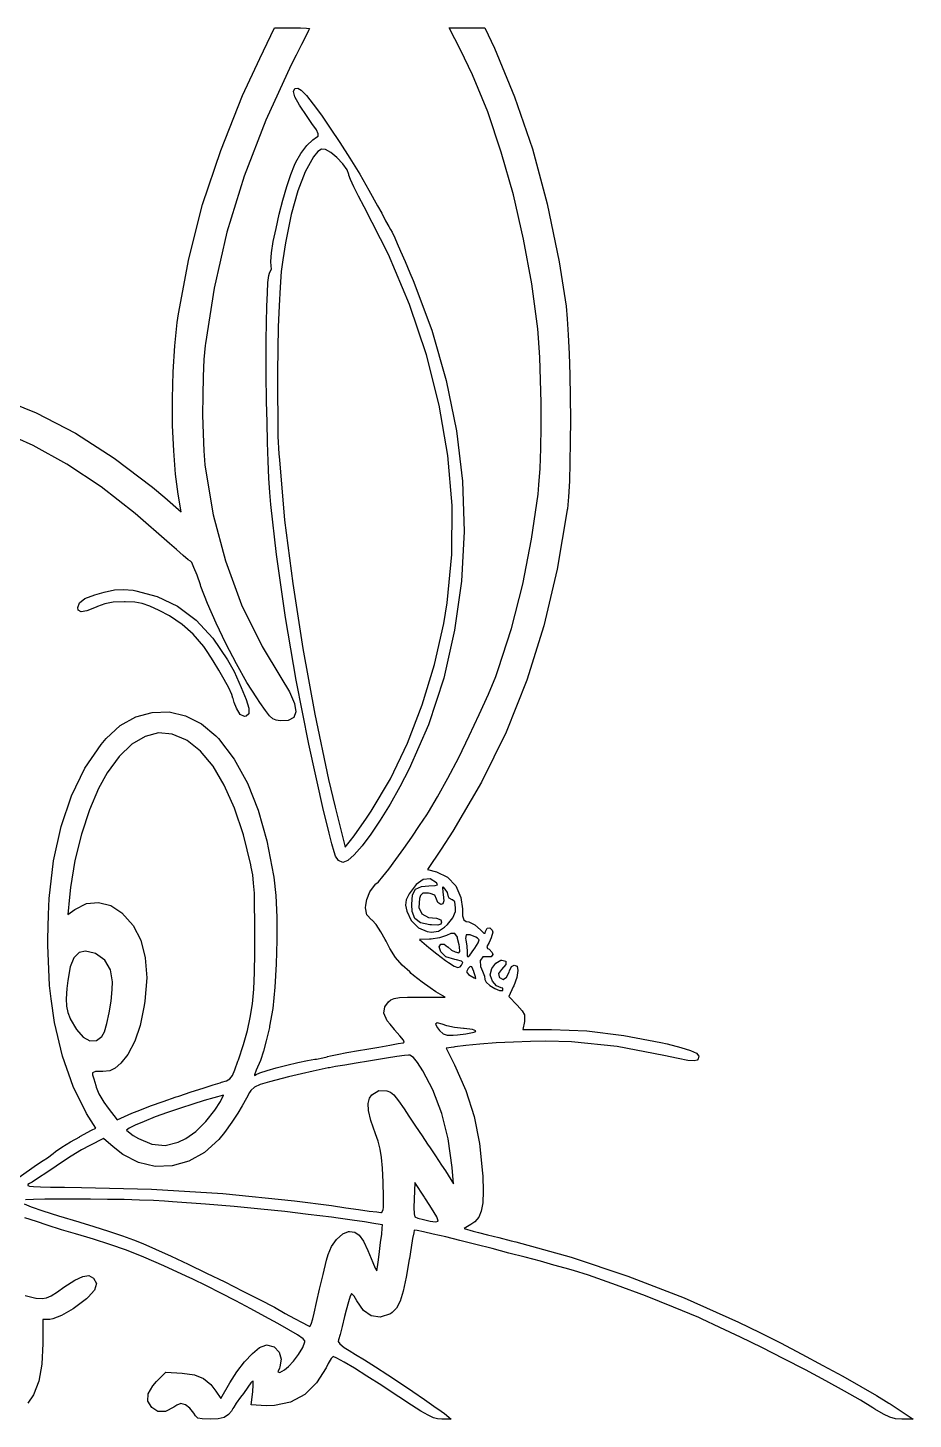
# Model space of a CAD drawing. Extents: x 85 to 109.2, y -106.5 to -93.4.
# Drawn here: x 106.06 to 109.24, y -101.86 to -96.86 of the extents above; entities that cross this region are included whole.
import ezdxf

# ---------------------------------------------------------------- set-up
doc = ezdxf.new("R2010")
doc.units = 0
doc.layers.add('BLACK', color=7, linetype='CONTINUOUS')

msp = doc.modelspace()

# ---------------------------------------------------------------- linework, layer by layer
at = {"layer": 'BLACK', "linetype": 'CONTINUOUS'}
for p, q in [((106.89, -96.9754), (106.943, -96.865)), ((106.943, -96.865), (107.006, -96.865)), ((107.006, -96.865), (107.036, -96.8653)), ((107.036, -96.8653), (107.058, -96.8659)), ((107.055, -96.895), (107.04, -96.9252)), ((107.065, -96.8748), (107.055, -96.895)), ((107.058, -96.8659), (107.068, -96.8669)), ((107.068, -96.8671), (107.065, -96.8748)), ((107.068, -96.8669), (107.068, -96.8671)), ((107.611, -96.9436), (107.571, -96.865)), ((107.571, -96.865), (107.699, -96.865)), ((107.699, -96.865), (107.733, -96.9379)), ((107.04, -96.9252), (107.021, -96.9629)), ((107.654, -97.0335), (107.611, -96.9436)), ((107.733, -96.9379), (107.806, -97.1125)), ((106.828, -97.1084), (106.89, -96.9754)), ((107.003, -96.9983), (106.911, -97.1971)), ((107.021, -96.9629), (107.003, -96.9983)), ((107.709, -97.1672), (107.654, -97.0335)), ((107.011, -97.0936), (107.016, -97.0836)), ((107.016, -97.113), (107.011, -97.0936)), ((107.016, -97.0836), (107.026, -97.0817)), ((107.026, -97.0817), (107.038, -97.0886)), ((107.038, -97.0886), (107.057, -97.1083)), ((106.749, -97.3053), (106.828, -97.1084)), ((107.032, -97.1425), (107.016, -97.113)), ((107.06, -97.1832), (107.032, -97.1425)), ((107.057, -97.1083), (107.082, -97.1388)), ((107.082, -97.1388), (107.111, -97.1784)), ((107.806, -97.1125), (107.87, -97.2996)), ((106.911, -97.1971), (106.834, -97.398)), ((107.077, -97.2083), (107.06, -97.1832)), ((107.111, -97.1784), (107.143, -97.2252)), ((107.758, -97.312), (107.709, -97.1672)), ((107.093, -97.2315), (107.077, -97.2083)), ((107.1, -97.2458), (107.093, -97.2315)), ((107.1, -97.2538), (107.1, -97.2458)), ((107.143, -97.2252), (107.178, -97.2774)), ((107.037, -97.3167), (107.059, -97.2884)), ((107.059, -97.2884), (107.08, -97.2672)), ((107.08, -97.2672), (107.094, -97.2579)), ((107.094, -97.2579), (107.1, -97.2538)), ((107.178, -97.2774), (107.213, -97.3333)), ((107.87, -97.2996), (107.923, -97.4979)), ((106.684, -97.5004), (106.749, -97.3053)), ((107.014, -97.3581), (107.019, -97.3474)), ((107.019, -97.3474), (107.037, -97.3167)), ((107.083, -97.3291), (107.053, -97.382)), ((107.098, -97.309), (107.083, -97.3282)), ((107.083, -97.3282), (107.083, -97.3291)), ((107.111, -97.3015), (107.098, -97.309)), ((107.126, -97.3026), (107.111, -97.3015)), ((107.145, -97.3125), (107.126, -97.3026)), ((107.126, -97.3026), (107.126, -97.3026)), ((107.167, -97.331), (107.145, -97.3125)), ((107.188, -97.3535), (107.167, -97.331)), ((107.213, -97.3333), (107.249, -97.391)), ((107.802, -97.4653), (107.758, -97.312)), ((106.834, -97.398), (106.771, -97.5996)), ((106.987, -97.4354), (107.001, -97.3924)), ((107.001, -97.3924), (107.014, -97.3581)), ((107.053, -97.382), (107.027, -97.4512)), ((107.204, -97.3755), (107.188, -97.3535)), ((107.21, -97.3925), (107.204, -97.3755)), ((107.21, -97.3943), (107.21, -97.3925)), ((107.216, -97.4101), (107.21, -97.3943)), ((107.249, -97.391), (107.282, -97.4486)), ((106.973, -97.484), (106.987, -97.4354)), ((107.228, -97.4365), (107.216, -97.4101)), ((107.245, -97.4701), (107.228, -97.4365)), ((107.282, -97.4486), (107.313, -97.5045)), ((106.959, -97.5352), (106.973, -97.484)), ((107.027, -97.4512), (107.003, -97.5364)), ((107.265, -97.5078), (107.245, -97.4701)), ((107.838, -97.624), (107.802, -97.4653)), ((107.923, -97.4979), (107.966, -97.7061)), ((106.634, -97.6954), (106.684, -97.5004)), ((106.948, -97.5859), (106.959, -97.5352)), ((107.003, -97.5364), (106.982, -97.6373)), ((107.352, -97.6791), (107.265, -97.5078)), ((107.313, -97.5045), (107.328, -97.5316)), ((107.328, -97.5316), (107.342, -97.5586)), ((106.771, -97.5996), (106.725, -97.8007)), ((106.938, -97.633), (106.948, -97.5859)), ((107.342, -97.5586), (107.354, -97.5793)), ((107.354, -97.5793), (107.36, -97.5896)), ((107.36, -97.5896), (107.36, -97.59)), ((107.36, -97.59), (107.366, -97.5994)), ((107.366, -97.5994), (107.375, -97.6194)), ((106.932, -97.6734), (106.938, -97.633)), ((106.982, -97.6373), (106.972, -97.6983)), ((107.375, -97.6194), (107.384, -97.64)), ((107.384, -97.64), (107.396, -97.6673)), ((107.868, -97.7853), (107.838, -97.624)), ((106.597, -97.8924), (106.634, -97.6954)), ((106.929, -97.7042), (106.932, -97.6734)), ((106.972, -97.6983), (106.967, -97.7409)), ((107.428, -97.8588), (107.352, -97.6791)), ((107.396, -97.6673), (107.412, -97.7043)), ((106.922, -97.7553), (106.925, -97.7465)), ((106.925, -97.7465), (106.932, -97.7306)), ((106.931, -97.7221), (106.929, -97.7042)), ((106.932, -97.7306), (106.931, -97.7221)), ((106.967, -97.7409), (106.963, -97.7972)), ((107.412, -97.7043), (107.429, -97.7455)), ((107.429, -97.7455), (107.441, -97.7733)), ((107.966, -97.7061), (107.991, -97.865)), ((106.917, -97.8173), (106.919, -97.7798)), ((106.919, -97.7798), (106.922, -97.7553)), ((106.963, -97.7972), (106.959, -97.8644)), ((107.441, -97.7733), (107.508, -97.9516)), ((107.889, -97.9463), (107.868, -97.7853)), ((106.725, -97.8007), (106.694, -98)), ((106.915, -97.866), (106.917, -97.8173)), ((106.593, -97.9235), (106.597, -97.8924)), ((106.914, -97.9239), (106.915, -97.866)), ((106.959, -97.8644), (106.956, -97.9396)), ((107.489, -98.0397), (107.428, -97.8588)), ((107.991, -97.865), (107.995, -97.9102)), ((106.584, -98.0083), (106.593, -97.9235)), ((106.913, -97.989), (106.914, -97.9239)), ((106.956, -97.9396), (106.954, -98.0199)), ((107.892, -97.9795), (107.889, -97.9463)), ((107.995, -97.9102), (107.999, -97.9685)), ((106.694, -98), (106.693, -98.0067)), ((106.913, -98.0594), (106.913, -97.989)), ((107.508, -97.9516), (107.56, -98.1319)), ((107.896, -98.0502), (107.892, -97.9795)), ((107.999, -97.9685), (108.002, -98.0368)), ((106.578, -98.1009), (106.584, -98.0083)), ((106.693, -98.0067), (106.689, -98.0568)), ((106.954, -98.0199), (106.953, -98.1023)), ((107.535, -98.221), (107.489, -98.0397)), ((108.002, -98.0368), (108.005, -98.1123)), ((106.689, -98.0568), (106.686, -98.1181)), ((106.913, -98.1331), (106.913, -98.0594)), ((107.899, -98.1295), (107.896, -98.0502)), ((106.576, -98.1974), (106.578, -98.1009)), ((106.686, -98.1181), (106.685, -98.186)), ((106.914, -98.184), (106.913, -98.1331)), ((106.953, -98.1023), (106.953, -98.184)), ((107.56, -98.1319), (107.597, -98.3132)), ((107.901, -98.2132), (107.899, -98.1295)), ((108.005, -98.1123), (108.006, -98.192)), ((105.944, -98.1919), (106.086, -98.2487)), ((106.576, -98.2937), (106.576, -98.1974)), ((106.685, -98.186), (106.684, -98.2562)), ((106.914, -98.2082), (106.914, -98.184)), ((106.953, -98.184), (106.954, -98.2622)), ((108.006, -98.192), (108.007, -98.2729)), ((106.086, -98.2487), (106.227, -98.3217)), ((106.916, -98.2827), (106.914, -98.2082)), ((107.566, -98.4018), (107.535, -98.221)), ((107.901, -98.2971), (107.901, -98.2132)), ((106.58, -98.3857), (106.576, -98.2937)), ((106.684, -98.2562), (106.686, -98.324)), ((106.917, -98.3546), (106.916, -98.2827)), ((106.954, -98.2622), (106.955, -98.3339)), ((107.9, -98.377), (107.901, -98.2971)), ((108.007, -98.2729), (108.006, -98.3522)), ((106.075, -98.3663), (105.957, -98.3134)), ((106.227, -98.3217), (106.366, -98.4109)), ((106.686, -98.324), (106.688, -98.3852)), ((106.955, -98.3339), (106.958, -98.3961)), ((107.597, -98.3132), (107.618, -98.4947)), ((106.196, -98.4336), (106.075, -98.3663)), ((106.586, -98.4695), (106.58, -98.3857)), ((106.688, -98.3852), (106.692, -98.4352)), ((106.92, -98.422), (106.917, -98.3546)), ((106.958, -98.3961), (106.96, -98.417)), ((107.898, -98.4486), (107.9, -98.377)), ((108.006, -98.3522), (108.005, -98.4268)), ((106.319, -98.5149), (106.196, -98.4336)), ((106.366, -98.4109), (106.504, -98.516)), ((106.692, -98.4352), (106.693, -98.4442)), ((106.693, -98.4442), (106.722, -98.6153)), ((106.922, -98.4829), (106.92, -98.422)), ((106.96, -98.417), (106.979, -98.6346)), ((107.581, -98.5811), (107.566, -98.4018)), ((107.893, -98.5079), (107.898, -98.4486)), ((108.005, -98.4268), (108.003, -98.4939)), ((106.596, -98.5409), (106.586, -98.4695)), ((106.926, -98.5354), (106.922, -98.4829)), ((107.618, -98.4947), (107.624, -98.6753)), ((108.003, -98.4939), (108, -98.5505)), ((106.442, -98.61), (106.319, -98.5149)), ((106.504, -98.516), (106.548, -98.5532)), ((106.607, -98.6042), (106.596, -98.5409)), ((106.929, -98.5775), (106.926, -98.5354)), ((107.867, -98.7021), (107.89, -98.5404)), ((107.89, -98.5404), (107.893, -98.5079)), ((106.548, -98.5532), (106.607, -98.6042)), ((106.95, -98.7574), (106.929, -98.5775)), ((107.58, -98.758), (107.581, -98.5811)), ((107.995, -98.5966), (107.959, -98.8106)), ((107.996, -98.5936), (107.995, -98.5966)), ((108, -98.5505), (107.996, -98.5936)), ((106.565, -98.7183), (106.442, -98.61)), ((106.722, -98.6153), (106.766, -98.7803)), ((106.979, -98.6346), (107.008, -98.8622)), ((107.624, -98.6753), (107.615, -98.8541)), ((106.59, -98.7403), (106.565, -98.7183)), ((106.614, -98.7617), (106.59, -98.7403)), ((107.835, -98.8648), (107.867, -98.7021)), ((106.632, -98.7763), (106.614, -98.7617)), ((106.641, -98.7817), (106.632, -98.7763)), ((106.645, -98.7866), (106.641, -98.7817)), ((106.653, -98.8045), (106.645, -98.7866)), ((106.766, -98.7803), (106.824, -98.9383)), ((106.982, -98.9837), (106.95, -98.7574)), ((107.563, -98.9317), (107.58, -98.758)), ((106.664, -98.8324), (106.653, -98.8045)), ((106.676, -98.8671), (106.664, -98.8324)), ((107.959, -98.8106), (107.911, -99.0141)), ((106.296, -98.9024), (106.33, -98.8928)), ((106.33, -98.8928), (106.367, -98.8852)), ((106.367, -98.8852), (106.399, -98.8831)), ((106.399, -98.8831), (106.434, -98.8864)), ((106.434, -98.8864), (106.444, -98.8878)), ((106.444, -98.8878), (106.521, -98.9081)), ((106.678, -98.8721), (106.676, -98.8671)), ((106.702, -98.9338), (106.678, -98.8721)), ((107.008, -98.8622), (107.044, -99.0959)), ((107.615, -98.8541), (107.59, -99.03)), ((107.795, -99.0231), (107.835, -98.8648)), ((106.235, -98.9485), (106.241, -98.9314)), ((106.237, -98.9577), (106.235, -98.9485)), ((106.241, -98.9314), (106.261, -98.9163)), ((106.261, -98.9163), (106.296, -98.9024)), ((106.301, -98.9464), (106.268, -98.9604)), ((106.306, -98.9443), (106.301, -98.9464)), ((106.333, -98.9344), (106.306, -98.9443)), ((106.363, -98.9295), (106.333, -98.9344)), ((106.403, -98.9283), (106.363, -98.9295)), ((106.405, -98.9283), (106.403, -98.9283)), ((106.44, -98.9295), (106.405, -98.9283)), ((106.467, -98.9339), (106.44, -98.9295)), ((106.494, -98.9431), (106.467, -98.9339)), ((106.528, -98.959), (106.494, -98.9431)), ((106.521, -98.9081), (106.594, -98.9438)), ((106.594, -98.9438), (106.661, -98.9942)), ((106.733, -99.0039), (106.702, -98.9338)), ((106.824, -98.9383), (106.898, -99.0888)), ((107.551, -99.0056), (107.563, -98.9317)), ((106.247, -98.9642), (106.237, -98.9577)), ((106.268, -98.9604), (106.247, -98.9642)), ((106.565, -98.9783), (106.528, -98.959)), ((106.611, -99.0087), (106.565, -98.9783)), ((106.661, -98.9942), (106.721, -99.0584)), ((107.02, -99.2092), (106.982, -98.9837)), ((106.65, -99.0439), (106.611, -99.0087)), ((106.688, -99.0887), (106.65, -99.0439)), ((106.768, -99.0777), (106.733, -99.0039)), ((107.518, -99.1531), (107.551, -99.0056)), ((107.59, -99.03), (107.551, -99.202)), ((107.747, -99.1713), (107.795, -99.0231)), ((107.911, -99.0141), (107.85, -99.2087)), ((106.703, -99.1095), (106.688, -99.0887)), ((106.721, -99.0584), (106.774, -99.1357)), ((106.806, -99.1504), (106.768, -99.0777)), ((106.898, -99.0888), (106.965, -99.2002)), ((107.044, -99.0959), (107.087, -99.3318)), ((106.722, -99.1393), (106.703, -99.1095)), ((106.742, -99.1728), (106.722, -99.1393)), ((106.774, -99.1357), (106.797, -99.1786)), ((106.762, -99.2066), (106.742, -99.1728)), ((106.797, -99.1786), (106.823, -99.2351)), ((106.843, -99.2171), (106.806, -99.1504)), ((107.474, -99.2974), (107.518, -99.1531)), ((107.712, -99.2599), (107.738, -99.1957)), ((107.738, -99.1957), (107.747, -99.1713)), ((106.778, -99.2369), (106.762, -99.2066)), ((106.789, -99.2604), (106.778, -99.2369)), ((106.823, -99.2351), (106.841, -99.2786)), ((106.879, -99.2733), (106.843, -99.2171)), ((106.965, -99.2002), (106.996, -99.2518)), ((107.066, -99.4388), (107.02, -99.2092)), ((107.551, -99.202), (107.496, -99.3692)), ((107.85, -99.2087), (107.775, -99.3956)), ((106.793, -99.2734), (106.789, -99.2604)), ((106.794, -99.2751), (106.793, -99.2734)), ((106.798, -99.289), (106.794, -99.2751)), ((106.806, -99.3098), (106.798, -99.289)), ((106.841, -99.2786), (106.85, -99.3099)), ((106.89, -99.2897), (106.879, -99.2733)), ((106.91, -99.3187), (106.89, -99.2897)), ((106.996, -99.2518), (107.014, -99.2927)), ((107.014, -99.2927), (107.019, -99.3232)), ((107.421, -99.4355), (107.474, -99.2974)), ((107.679, -99.3325), (107.712, -99.2599)), ((106.388, -99.3727), (106.444, -99.3414)), ((106.444, -99.3414), (106.503, -99.325)), ((106.503, -99.325), (106.564, -99.3236)), ((106.564, -99.3236), (106.623, -99.3372)), ((106.623, -99.3372), (106.68, -99.3659)), ((106.819, -99.3321), (106.806, -99.3098)), ((106.835, -99.34), (106.819, -99.3321)), ((106.841, -99.3391), (106.835, -99.34)), ((106.85, -99.3298), (106.841, -99.3391)), ((106.85, -99.3099), (106.85, -99.3298)), ((106.925, -99.3373), (106.91, -99.3187)), ((106.937, -99.348), (106.925, -99.3373)), ((106.949, -99.3531), (106.937, -99.348)), ((107.012, -99.3436), (106.992, -99.3541)), ((107.019, -99.3232), (107.012, -99.3436)), ((107.087, -99.3318), (107.137, -99.5658)), ((107.643, -99.4097), (107.679, -99.3325)), ((106.337, -99.4191), (106.388, -99.3727)), ((106.525, -99.3991), (106.477, -99.4112)), ((106.575, -99.4031), (106.525, -99.3991)), ((106.68, -99.3659), (106.732, -99.4095)), ((106.963, -99.3551), (106.949, -99.3531)), ((106.992, -99.3541), (106.963, -99.3551)), ((107.496, -99.3692), (107.427, -99.5275)), ((107.775, -99.3956), (107.687, -99.5763)), ((106.261, -99.5261), (106.319, -99.4405)), ((106.319, -99.4405), (106.337, -99.4191)), ((106.429, -99.4393), (106.384, -99.4831)), ((106.477, -99.4112), (106.429, -99.4393)), ((106.624, -99.4235), (106.575, -99.4031)), ((106.629, -99.4264), (106.624, -99.4235)), ((106.677, -99.4646), (106.629, -99.4264)), ((106.732, -99.4095), (106.741, -99.4191)), ((106.741, -99.4191), (106.797, -99.4935)), ((107.119, -99.6775), (107.066, -99.4388)), ((107.359, -99.5642), (107.421, -99.4355)), ((107.605, -99.4873), (107.643, -99.4097)), ((106.384, -99.4831), (106.341, -99.5424)), ((106.722, -99.5183), (106.677, -99.4646)), ((106.797, -99.4935), (106.845, -99.5789)), ((107.566, -99.5615), (107.605, -99.4873)), ((106.213, -99.6244), (106.261, -99.5261)), ((106.341, -99.5424), (106.31, -99.5982)), ((106.762, -99.5868), (106.722, -99.5183)), ((107.427, -99.5275), (107.393, -99.5929)), ((106.31, -99.5982), (106.277, -99.6748)), ((106.799, -99.6693), (106.762, -99.5868)), ((106.845, -99.5789), (106.884, -99.6762)), ((107.137, -99.5658), (107.161, -99.6659)), ((107.29, -99.6805), (107.359, -99.5642)), ((107.393, -99.5929), (107.358, -99.655)), ((107.529, -99.6283), (107.566, -99.5615)), ((107.687, -99.5763), (107.584, -99.7522)), ((106.175, -99.7352), (106.213, -99.6244)), ((107.496, -99.6837), (107.529, -99.6283)), ((106.277, -99.6748), (106.248, -99.7629)), ((106.831, -99.7651), (106.799, -99.6693)), ((106.884, -99.6762), (106.915, -99.7866)), ((107.128, -99.7144), (107.119, -99.6775)), ((107.161, -99.6659), (107.196, -99.81)), ((107.271, -99.7086), (107.29, -99.6805)), ((107.358, -99.655), (107.323, -99.7123)), ((107.464, -99.732), (107.49, -99.6928)), ((107.49, -99.6928), (107.496, -99.6837)), ((106.148, -99.8583), (106.175, -99.7352)), ((107.139, -99.7595), (107.128, -99.7144)), ((107.229, -99.7685), (107.248, -99.7415)), ((107.248, -99.7415), (107.271, -99.7086)), ((107.323, -99.7123), (107.289, -99.7628)), ((107.436, -99.7734), (107.464, -99.732)), ((106.248, -99.7629), (106.225, -99.8576)), ((106.858, -99.8733), (106.831, -99.7651)), ((106.915, -99.7866), (106.939, -99.9108)), ((107.149, -99.798), (107.139, -99.7595)), ((107.157, -99.8266), (107.149, -99.798)), ((107.196, -99.81), (107.216, -99.7854)), ((107.216, -99.7854), (107.229, -99.7685)), ((107.289, -99.7628), (107.258, -99.8051)), ((107.407, -99.8147), (107.436, -99.7734)), ((107.584, -99.7522), (107.542, -99.8168)), ((107.162, -99.8421), (107.157, -99.8266)), ((107.173, -99.8577), (107.162, -99.8421)), ((107.229, -99.8374), (107.206, -99.8579)), ((107.258, -99.8051), (107.229, -99.8374)), ((107.379, -99.8537), (107.407, -99.8147)), ((107.542, -99.8168), (107.493, -99.8894)), ((106.132, -99.9933), (106.148, -99.8583)), ((106.225, -99.8576), (106.209, -99.954)), ((106.859, -99.881), (106.858, -99.8733)), ((106.864, -99.9087), (106.859, -99.881)), ((107.188, -99.865), (107.173, -99.8577)), ((107.206, -99.8579), (107.188, -99.865)), ((107.332, -99.9154), (107.354, -99.888)), ((107.354, -99.888), (107.379, -99.8537)), ((107.493, -99.8894), (107.525, -99.8981)), ((107.525, -99.8981), (107.565, -99.9174)), ((106.867, -99.9391), (106.864, -99.9087)), ((106.87, -99.9751), (106.867, -99.9391)), ((106.939, -99.9108), (106.94, -99.9176)), ((106.94, -99.9176), (106.947, -99.9836)), ((107.298, -99.9516), (107.307, -99.9409)), ((107.307, -99.9409), (107.309, -99.94)), ((107.309, -99.94), (107.317, -99.9335)), ((107.317, -99.9335), (107.332, -99.9154)), ((107.452, -99.9439), (107.427, -99.9772)), ((107.477, -99.9252), (107.452, -99.9439)), ((107.471, -99.9505), (107.497, -99.9483)), ((107.502, -99.923), (107.477, -99.9252)), ((107.497, -99.9483), (107.52, -99.9476)), ((107.525, -99.9374), (107.502, -99.923)), ((107.52, -99.9476), (107.529, -99.9447)), ((107.526, -99.9386), (107.525, -99.9374)), ((107.529, -99.9447), (107.526, -99.9386)), ((107.565, -99.9174), (107.595, -99.9487)), ((107.595, -99.9487), (107.613, -99.9898)), ((106.13, -100.051), (106.132, -99.9933)), ((106.205, -99.9894), (106.199, -100.051)), ((106.209, -99.954), (106.205, -99.9894)), ((106.871, -100.019), (106.87, -99.9751)), ((106.947, -99.9836), (106.951, -100.061)), ((107.271, -100.018), (107.274, -99.9972)), ((107.274, -99.9972), (107.285, -99.9704)), ((107.285, -99.9704), (107.298, -99.9516)), ((107.416, -99.9989), (107.414, -100.018)), ((107.427, -99.9772), (107.416, -99.9989)), ((107.436, -100.015), (107.439, -99.9812)), ((107.439, -99.9812), (107.45, -99.9605)), ((107.45, -99.9605), (107.471, -99.9505)), ((107.464, -99.9937), (107.461, -100.026)), ((107.467, -99.9835), (107.464, -99.9937)), ((107.476, -99.9752), (107.467, -99.9835)), ((107.496, -99.9749), (107.476, -99.9752)), ((107.502, -99.9756), (107.496, -99.9749)), ((107.519, -99.982), (107.502, -99.9756)), ((107.525, -99.9962), (107.519, -99.982)), ((107.53, -100.008), (107.525, -99.9962)), ((107.549, -99.9519), (107.547, -99.9547)), ((107.547, -99.9547), (107.548, -99.9709)), ((107.548, -99.9709), (107.549, -99.9796)), ((107.556, -99.9603), (107.549, -99.9519)), ((107.549, -99.9796), (107.551, -100.002)), ((107.564, -99.9725), (107.556, -99.9603)), ((107.568, -99.9874), (107.564, -99.9725)), ((107.57, -99.9925), (107.568, -99.9874)), ((107.581, -99.9983), (107.57, -99.9925)), ((107.583, -99.9985), (107.581, -99.9983)), ((107.591, -100.006), (107.583, -99.9985)), ((107.613, -99.9898), (107.618, -100.031)), ((106.199, -100.051), (106.225, -100.033)), ((106.225, -100.033), (106.267, -100.012)), ((106.267, -100.012), (106.31, -100.008)), ((106.31, -100.008), (106.354, -100.019)), ((106.354, -100.019), (106.393, -100.045)), ((106.393, -100.045), (106.434, -100.091)), ((106.872, -100.075), (106.871, -100.019)), ((107.27, -100.028), (107.271, -100.018)), ((107.275, -100.053), (107.27, -100.028)), ((107.414, -100.018), (107.418, -100.039)), ((107.418, -100.039), (107.434, -100.073)), ((107.437, -100.041), (107.436, -100.015)), ((107.447, -100.066), (107.437, -100.041)), ((107.461, -100.026), (107.472, -100.049)), ((107.472, -100.049), (107.496, -100.062)), ((107.541, -100.015), (107.53, -100.008)), ((107.548, -100.013), (107.541, -100.015)), ((107.551, -100.002), (107.548, -100.013)), ((107.584, -100.063), (107.593, -100.041)), ((107.593, -100.028), (107.591, -100.006)), ((107.593, -100.041), (107.593, -100.028)), ((107.618, -100.031), (107.619, -100.056)), ((106.127, -100.14), (106.13, -100.051)), ((106.434, -100.091), (106.462, -100.144)), ((106.872, -100.144), (106.872, -100.075)), ((106.951, -100.061), (106.951, -100.144)), ((107.291, -100.07), (107.275, -100.053)), ((107.294, -100.072), (107.291, -100.07)), ((107.308, -100.087), (107.294, -100.072)), ((107.325, -100.114), (107.308, -100.087)), ((107.434, -100.073), (107.46, -100.099)), ((107.468, -100.081), (107.447, -100.066)), ((107.46, -100.099), (107.492, -100.113)), ((107.501, -100.088), (107.468, -100.081)), ((107.496, -100.062), (107.525, -100.065)), ((107.507, -100.089), (107.501, -100.088)), ((107.53, -100.09), (107.507, -100.089)), ((107.525, -100.065), (107.54, -100.07)), ((107.541, -100.086), (107.53, -100.09)), ((107.532, -100.111), (107.554, -100.097)), ((107.54, -100.07), (107.543, -100.079)), ((107.543, -100.079), (107.541, -100.086)), ((107.554, -100.097), (107.565, -100.087)), ((107.565, -100.087), (107.584, -100.063)), ((107.619, -100.056), (107.623, -100.07)), ((107.623, -100.07), (107.632, -100.076)), ((107.632, -100.076), (107.641, -100.078)), ((107.641, -100.078), (107.663, -100.089)), ((107.663, -100.089), (107.683, -100.106)), ((107.707, -100.101), (107.717, -100.099)), ((107.717, -100.099), (107.725, -100.108)), ((106.127, -100.162), (106.127, -100.14)), ((106.462, -100.144), (106.478, -100.207)), ((106.872, -100.189), (106.872, -100.144)), ((106.951, -100.144), (106.949, -100.23)), ((107.34, -100.141), (107.325, -100.114)), ((107.344, -100.147), (107.34, -100.141)), ((107.357, -100.173), (107.344, -100.147)), ((107.5, -100.14), (107.464, -100.141)), ((107.464, -100.141), (107.497, -100.17)), ((107.492, -100.113), (107.507, -100.115)), ((107.506, -100.14), (107.5, -100.14)), ((107.536, -100.135), (107.506, -100.14)), ((107.507, -100.115), (107.532, -100.111)), ((107.561, -100.127), (107.536, -100.135)), ((107.576, -100.12), (107.561, -100.127)), ((107.591, -100.12), (107.576, -100.12)), ((107.6, -100.133), (107.591, -100.12)), ((107.601, -100.138), (107.6, -100.133)), ((107.606, -100.16), (107.601, -100.138)), ((107.632, -100.125), (107.629, -100.138)), ((107.629, -100.138), (107.63, -100.142)), ((107.63, -100.142), (107.634, -100.165)), ((107.646, -100.124), (107.632, -100.125)), ((107.667, -100.133), (107.646, -100.124)), ((107.672, -100.136), (107.667, -100.133)), ((107.678, -100.143), (107.672, -100.136)), ((107.675, -100.153), (107.678, -100.143)), ((107.683, -100.106), (107.695, -100.119)), ((107.695, -100.119), (107.7, -100.119)), ((107.7, -100.119), (107.701, -100.113)), ((107.701, -100.113), (107.707, -100.101)), ((107.722, -100.135), (107.714, -100.152)), ((107.727, -100.115), (107.722, -100.135)), ((107.725, -100.108), (107.727, -100.115)), ((106.134, -100.306), (106.127, -100.162)), ((106.24, -100.188), (106.221, -100.207)), ((106.263, -100.183), (106.24, -100.188)), ((106.294, -100.19), (106.263, -100.183)), ((106.299, -100.192), (106.294, -100.19)), ((106.332, -100.216), (106.299, -100.192)), ((106.871, -100.26), (106.872, -100.189)), ((107.378, -100.206), (107.357, -100.173)), ((107.497, -100.17), (107.526, -100.193)), ((107.526, -100.193), (107.557, -100.217)), ((107.535, -100.168), (107.541, -100.158)), ((107.54, -100.185), (107.535, -100.168)), ((107.559, -100.203), (107.54, -100.185)), ((107.541, -100.158), (107.553, -100.158)), ((107.553, -100.158), (107.565, -100.167)), ((107.565, -100.167), (107.566, -100.168)), ((107.566, -100.168), (107.579, -100.179)), ((107.579, -100.179), (107.592, -100.186)), ((107.592, -100.186), (107.605, -100.189)), ((107.605, -100.189), (107.609, -100.184)), ((107.608, -100.168), (107.606, -100.16)), ((107.609, -100.184), (107.608, -100.168)), ((107.634, -100.165), (107.635, -100.185)), ((107.635, -100.185), (107.635, -100.2)), ((107.635, -100.2), (107.638, -100.204)), ((107.638, -100.204), (107.645, -100.197)), ((107.645, -100.197), (107.659, -100.177)), ((107.659, -100.177), (107.663, -100.172)), ((107.663, -100.172), (107.675, -100.153)), ((107.714, -100.152), (107.706, -100.166)), ((107.706, -100.166), (107.708, -100.173)), ((107.708, -100.173), (107.714, -100.176)), ((107.714, -100.176), (107.725, -100.188)), ((107.727, -100.195), (107.722, -100.204)), ((107.725, -100.188), (107.727, -100.195)), ((106.208, -100.24), (106.199, -100.289)), ((106.221, -100.207), (106.208, -100.24)), ((106.353, -100.25), (106.332, -100.216)), ((106.36, -100.293), (106.353, -100.25)), ((106.478, -100.207), (106.483, -100.279)), ((106.949, -100.23), (106.944, -100.313)), ((107.402, -100.234), (107.378, -100.206)), ((107.429, -100.258), (107.402, -100.234)), ((107.557, -100.217), (107.568, -100.224)), ((107.591, -100.213), (107.559, -100.203)), ((107.568, -100.224), (107.589, -100.237)), ((107.589, -100.237), (107.602, -100.242)), ((107.597, -100.214), (107.591, -100.213)), ((107.615, -100.219), (107.597, -100.214)), ((107.602, -100.242), (107.61, -100.239)), ((107.61, -100.239), (107.615, -100.234)), ((107.62, -100.224), (107.615, -100.219)), ((107.615, -100.234), (107.62, -100.224)), ((107.639, -100.246), (107.633, -100.258)), ((107.646, -100.238), (107.639, -100.246)), ((107.652, -100.24), (107.646, -100.238)), ((107.659, -100.256), (107.652, -100.24)), ((107.683, -100.215), (107.682, -100.217)), ((107.682, -100.217), (107.683, -100.238)), ((107.691, -100.203), (107.683, -100.215)), ((107.683, -100.238), (107.69, -100.255)), ((107.707, -100.203), (107.691, -100.203)), ((107.708, -100.204), (107.707, -100.203)), ((107.722, -100.204), (107.708, -100.204)), ((107.718, -100.268), (107.724, -100.246)), ((107.724, -100.246), (107.738, -100.226)), ((107.738, -100.226), (107.756, -100.216)), ((107.759, -100.249), (107.748, -100.263)), ((107.756, -100.216), (107.76, -100.215)), ((107.774, -100.231), (107.759, -100.249)), ((107.76, -100.215), (107.774, -100.219)), ((107.774, -100.219), (107.774, -100.231)), ((107.787, -100.254), (107.795, -100.238)), ((107.795, -100.238), (107.804, -100.233)), ((107.804, -100.233), (107.815, -100.237)), ((107.815, -100.237), (107.818, -100.253)), ((106.199, -100.289), (106.196, -100.317)), ((106.359, -100.321), (106.36, -100.293)), ((106.483, -100.279), (106.476, -100.363)), ((106.868, -100.32), (106.871, -100.26)), ((107.434, -100.263), (107.429, -100.258)), ((107.442, -100.27), (107.434, -100.263)), ((107.473, -100.294), (107.442, -100.27)), ((107.502, -100.315), (107.473, -100.294)), ((107.633, -100.258), (107.64, -100.267)), ((107.64, -100.267), (107.646, -100.271)), ((107.646, -100.271), (107.66, -100.279)), ((107.659, -100.258), (107.659, -100.256)), ((107.665, -100.275), (107.659, -100.258)), ((107.66, -100.279), (107.666, -100.281)), ((107.666, -100.281), (107.665, -100.275)), ((107.69, -100.255), (107.698, -100.273)), ((107.698, -100.273), (107.699, -100.285)), ((107.699, -100.285), (107.703, -100.294)), ((107.703, -100.294), (107.717, -100.306)), ((107.719, -100.272), (107.718, -100.268)), ((107.726, -100.291), (107.719, -100.272)), ((107.741, -100.308), (107.726, -100.291)), ((107.748, -100.263), (107.75, -100.275)), ((107.75, -100.275), (107.752, -100.278)), ((107.752, -100.278), (107.765, -100.285)), ((107.765, -100.285), (107.777, -100.277)), ((107.777, -100.277), (107.786, -100.259)), ((107.786, -100.259), (107.787, -100.254)), ((107.814, -100.278), (107.803, -100.308)), ((107.818, -100.253), (107.814, -100.278)), ((106.14, -100.354), (106.134, -100.306)), ((106.196, -100.317), (106.194, -100.354)), ((106.355, -100.363), (106.359, -100.321)), ((106.863, -100.373), (106.868, -100.32)), ((106.944, -100.313), (106.936, -100.389)), ((107.373, -100.353), (107.392, -100.35)), ((107.392, -100.35), (107.421, -100.348)), ((107.421, -100.348), (107.462, -100.348)), ((107.462, -100.348), (107.556, -100.348)), ((107.523, -100.329), (107.502, -100.315)), ((107.556, -100.348), (107.523, -100.329)), ((107.717, -100.306), (107.735, -100.317)), ((107.735, -100.317), (107.752, -100.324)), ((107.758, -100.315), (107.741, -100.308)), ((107.752, -100.324), (107.763, -100.324)), ((107.763, -100.316), (107.758, -100.315)), ((107.764, -100.323), (107.763, -100.316)), ((107.763, -100.324), (107.764, -100.323)), ((107.801, -100.311), (107.785, -100.346)), ((107.785, -100.346), (107.815, -100.377)), ((107.803, -100.308), (107.801, -100.311)), ((106.151, -100.439), (106.14, -100.354)), ((106.194, -100.354), (106.195, -100.381)), ((106.195, -100.381), (106.2, -100.403)), ((106.348, -100.405), (106.355, -100.363)), ((106.474, -100.378), (106.46, -100.45)), ((106.476, -100.363), (106.474, -100.378)), ((106.855, -100.421), (106.863, -100.373)), ((106.936, -100.389), (106.925, -100.453)), ((107.336, -100.406), (107.339, -100.383)), ((107.339, -100.383), (107.352, -100.365)), ((107.352, -100.365), (107.361, -100.358)), ((107.361, -100.358), (107.373, -100.353)), ((107.815, -100.377), (107.833, -100.397)), ((107.833, -100.397), (107.841, -100.412)), ((106.18, -100.56), (106.151, -100.439)), ((106.2, -100.403), (106.208, -100.425)), ((106.208, -100.425), (106.208, -100.426)), ((106.208, -100.426), (106.23, -100.465)), ((106.331, -100.473), (106.34, -100.443)), ((106.34, -100.443), (106.348, -100.405)), ((106.46, -100.45), (106.44, -100.507)), ((106.845, -100.468), (106.855, -100.421)), ((107.348, -100.433), (107.336, -100.406)), ((107.358, -100.446), (107.348, -100.433)), ((107.374, -100.465), (107.358, -100.446)), ((107.527, -100.441), (107.521, -100.446)), ((107.521, -100.446), (107.528, -100.459)), ((107.545, -100.446), (107.527, -100.441)), ((107.562, -100.452), (107.545, -100.446)), ((107.841, -100.436), (107.836, -100.465)), ((107.841, -100.412), (107.842, -100.43)), ((107.842, -100.43), (107.841, -100.436)), ((106.23, -100.465), (106.254, -100.492)), ((106.254, -100.492), (106.279, -100.505)), ((106.303, -100.504), (106.322, -100.49)), ((106.322, -100.49), (106.331, -100.473)), ((106.831, -100.518), (106.845, -100.468)), ((106.924, -100.457), (106.913, -100.505)), ((106.925, -100.453), (106.924, -100.457)), ((107.374, -100.466), (107.374, -100.465)), ((107.393, -100.487), (107.374, -100.466)), ((107.406, -100.503), (107.393, -100.487)), ((107.528, -100.459), (107.536, -100.468)), ((107.536, -100.468), (107.549, -100.48)), ((107.549, -100.48), (107.563, -100.485)), ((107.59, -100.457), (107.562, -100.452)), ((107.563, -100.485), (107.585, -100.485)), ((107.585, -100.485), (107.601, -100.484)), ((107.622, -100.461), (107.59, -100.457)), ((107.601, -100.484), (107.63, -100.48)), ((107.625, -100.461), (107.622, -100.461)), ((107.654, -100.465), (107.625, -100.461)), ((107.63, -100.48), (107.655, -100.476)), ((107.667, -100.469), (107.654, -100.465)), ((107.655, -100.476), (107.664, -100.473)), ((107.664, -100.473), (107.667, -100.469)), ((107.836, -100.465), (107.938, -100.465)), ((107.938, -100.465), (108.065, -100.47)), ((108.065, -100.47), (108.198, -100.486)), ((108.198, -100.486), (108.332, -100.511)), ((106.279, -100.505), (106.303, -100.504)), ((106.44, -100.507), (106.415, -100.554)), ((106.813, -100.574), (106.831, -100.518)), ((106.903, -100.543), (106.892, -100.576)), ((106.913, -100.505), (106.903, -100.543)), ((107.168, -100.554), (107.203, -100.547)), ((107.203, -100.547), (107.245, -100.54)), ((107.245, -100.54), (107.274, -100.535)), ((107.274, -100.535), (107.318, -100.528)), ((107.318, -100.528), (107.357, -100.521)), ((107.357, -100.521), (107.387, -100.515)), ((107.387, -100.515), (107.405, -100.512)), ((107.405, -100.512), (107.409, -100.51)), ((107.409, -100.51), (107.406, -100.503)), ((107.587, -100.528), (107.56, -100.532)), ((107.56, -100.532), (107.59, -100.592)), ((107.591, -100.527), (107.587, -100.528)), ((107.63, -100.522), (107.591, -100.527)), ((107.681, -100.517), (107.63, -100.522)), ((107.74, -100.513), (107.681, -100.517)), ((107.802, -100.51), (107.74, -100.513)), ((107.863, -100.508), (107.802, -100.51)), ((107.918, -100.507), (107.863, -100.508)), ((108.011, -100.509), (107.918, -100.507)), ((108.175, -100.526), (108.011, -100.509)), ((108.342, -100.558), (108.175, -100.526)), ((108.332, -100.511), (108.354, -100.516)), ((108.354, -100.516), (108.404, -100.529)), ((108.404, -100.529), (108.438, -100.54)), ((108.438, -100.54), (108.46, -100.55)), ((108.46, -100.55), (108.468, -100.56)), ((106.218, -100.669), (106.18, -100.56)), ((106.39, -100.586), (106.37, -100.604)), ((106.415, -100.554), (106.39, -100.586)), ((106.8, -100.61), (106.811, -100.578)), ((106.811, -100.578), (106.813, -100.574)), ((106.892, -100.576), (106.877, -100.611)), ((106.949, -100.603), (106.987, -100.593)), ((106.987, -100.593), (107.026, -100.583)), ((107.026, -100.583), (107.061, -100.576)), ((107.061, -100.576), (107.088, -100.571)), ((107.088, -100.571), (107.094, -100.571)), ((107.094, -100.571), (107.116, -100.567)), ((107.116, -100.567), (107.132, -100.563)), ((107.132, -100.563), (107.133, -100.562)), ((107.133, -100.562), (107.144, -100.559)), ((107.162, -100.598), (107.14, -100.602)), ((107.144, -100.559), (107.168, -100.554)), ((107.195, -100.593), (107.162, -100.598)), ((107.236, -100.586), (107.195, -100.593)), ((107.281, -100.578), (107.236, -100.586)), ((107.302, -100.575), (107.281, -100.578)), ((107.345, -100.568), (107.302, -100.575)), ((107.382, -100.562), (107.345, -100.568)), ((107.41, -100.558), (107.382, -100.562)), ((107.424, -100.557), (107.41, -100.558)), ((107.429, -100.557), (107.424, -100.557)), ((107.442, -100.565), (107.429, -100.557)), ((107.457, -100.583), (107.442, -100.565)), ((107.476, -100.613), (107.457, -100.583)), ((107.59, -100.592), (107.631, -100.684)), ((108.343, -100.558), (108.342, -100.558)), ((108.394, -100.569), (108.343, -100.558)), ((108.429, -100.576), (108.394, -100.569)), ((108.451, -100.577), (108.429, -100.576)), ((108.462, -100.575), (108.451, -100.577)), ((108.466, -100.57), (108.462, -100.575)), ((108.468, -100.56), (108.466, -100.57)), ((106.299, -100.616), (106.288, -100.62)), ((106.288, -100.62), (106.288, -100.627)), ((106.288, -100.627), (106.293, -100.642)), ((106.293, -100.642), (106.3, -100.666)), ((106.323, -100.615), (106.299, -100.616)), ((106.325, -100.615), (106.323, -100.615)), ((106.351, -100.613), (106.325, -100.615)), ((106.37, -100.604), (106.351, -100.613)), ((106.752, -100.654), (106.77, -100.649)), ((106.77, -100.649), (106.782, -100.642)), ((106.782, -100.642), (106.791, -100.63)), ((106.791, -100.63), (106.8, -100.61)), ((106.877, -100.611), (106.87, -100.627)), ((106.87, -100.627), (106.871, -100.63)), ((106.871, -100.63), (106.877, -100.626)), ((106.877, -100.626), (106.89, -100.62)), ((106.89, -100.62), (106.916, -100.612)), ((106.916, -100.612), (106.949, -100.603)), ((106.947, -100.647), (106.924, -100.653)), ((106.993, -100.635), (106.947, -100.647)), ((107.039, -100.624), (106.993, -100.635)), ((107.081, -100.614), (107.039, -100.624)), ((107.114, -100.607), (107.081, -100.614)), ((107.135, -100.603), (107.114, -100.607)), ((107.14, -100.602), (107.135, -100.603)), ((107.512, -100.682), (107.476, -100.613)), ((106.267, -100.766), (106.218, -100.669)), ((106.3, -100.666), (106.301, -100.672)), ((106.301, -100.672), (106.311, -100.696)), ((106.311, -100.696), (106.329, -100.726)), ((106.598, -100.704), (106.643, -100.689)), ((106.643, -100.689), (106.686, -100.675)), ((106.686, -100.675), (106.722, -100.664)), ((106.722, -100.664), (106.747, -100.656)), ((106.747, -100.656), (106.752, -100.654)), ((106.853, -100.691), (106.842, -100.711)), ((106.857, -100.684), (106.853, -100.691)), ((106.87, -100.672), (106.857, -100.684)), ((106.891, -100.662), (106.87, -100.672)), ((106.924, -100.653), (106.891, -100.662)), ((107.284, -100.711), (107.293, -100.699)), ((107.293, -100.699), (107.318, -100.684)), ((107.318, -100.684), (107.347, -100.685)), ((107.347, -100.685), (107.36, -100.69)), ((107.36, -100.69), (107.371, -100.7)), ((107.371, -100.7), (107.388, -100.721)), ((107.544, -100.766), (107.512, -100.682)), ((107.631, -100.684), (107.661, -100.777)), ((106.329, -100.726), (106.344, -100.747)), ((106.344, -100.747), (106.377, -100.789)), ((106.458, -100.754), (106.497, -100.739)), ((106.497, -100.739), (106.542, -100.723)), ((106.542, -100.723), (106.589, -100.707)), ((106.604, -100.747), (106.558, -100.763)), ((106.589, -100.707), (106.598, -100.704)), ((106.649, -100.733), (106.604, -100.747)), ((106.69, -100.72), (106.649, -100.733)), ((106.759, -100.701), (106.69, -100.72)), ((106.728, -100.755), (106.748, -100.723)), ((106.748, -100.723), (106.759, -100.701)), ((106.826, -100.739), (106.811, -100.765)), ((106.842, -100.711), (106.826, -100.739)), ((107.279, -100.73), (107.284, -100.711)), ((107.28, -100.756), (107.279, -100.73)), ((107.388, -100.721), (107.409, -100.75)), ((107.409, -100.75), (107.426, -100.776)), ((106.3, -100.819), (106.267, -100.766)), ((106.377, -100.789), (106.43, -100.765)), ((106.43, -100.765), (106.458, -100.754)), ((106.474, -100.795), (106.442, -100.809)), ((106.514, -100.779), (106.474, -100.795)), ((106.558, -100.763), (106.514, -100.779)), ((106.66, -100.831), (106.696, -100.795)), ((106.696, -100.795), (106.728, -100.755)), ((106.789, -100.798), (106.763, -100.835)), ((106.811, -100.765), (106.789, -100.798)), ((107.289, -100.792), (107.28, -100.756)), ((107.306, -100.84), (107.289, -100.792)), ((107.426, -100.776), (107.45, -100.812)), ((107.567, -100.857), (107.544, -100.766)), ((107.661, -100.777), (107.68, -100.874)), ((106.209, -100.868), (106.242, -100.85)), ((106.242, -100.85), (106.243, -100.849)), ((106.243, -100.849), (106.285, -100.827)), ((106.285, -100.827), (106.3, -100.819)), ((106.42, -100.819), (106.41, -100.826)), ((106.41, -100.826), (106.41, -100.827)), ((106.41, -100.827), (106.417, -100.833)), ((106.417, -100.833), (106.434, -100.845)), ((106.442, -100.809), (106.42, -100.819)), ((106.434, -100.845), (106.454, -100.856)), ((106.624, -100.856), (106.66, -100.831)), ((106.763, -100.835), (106.742, -100.86)), ((107.315, -100.866), (107.306, -100.84)), ((107.45, -100.812), (107.473, -100.847)), ((107.473, -100.847), (107.493, -100.877)), ((106.155, -100.903), (106.178, -100.887)), ((106.178, -100.887), (106.209, -100.868)), ((106.248, -100.897), (106.211, -100.92)), ((106.278, -100.881), (106.248, -100.897)), ((106.328, -100.856), (106.278, -100.881)), ((106.362, -100.886), (106.328, -100.856)), ((106.397, -100.914), (106.362, -100.886)), ((106.454, -100.856), (106.502, -100.877)), ((106.502, -100.877), (106.549, -100.882)), ((106.549, -100.882), (106.596, -100.87)), ((106.596, -100.87), (106.624, -100.856)), ((106.742, -100.86), (106.691, -100.907)), ((107.322, -100.895), (107.315, -100.866)), ((107.327, -100.925), (107.322, -100.895)), ((107.493, -100.877), (107.502, -100.89)), ((107.502, -100.89), (107.521, -100.919)), ((107.581, -100.961), (107.567, -100.857)), ((107.68, -100.874), (107.69, -100.981)), ((106.087, -100.951), (106.111, -100.936)), ((106.111, -100.936), (106.126, -100.926)), ((106.126, -100.926), (106.147, -100.91)), ((106.147, -100.91), (106.155, -100.903)), ((106.173, -100.945), (106.157, -100.956)), ((106.211, -100.92), (106.173, -100.945)), ((106.454, -100.943), (106.397, -100.914)), ((106.514, -100.957), (106.454, -100.943)), ((106.634, -100.938), (106.575, -100.955)), ((106.691, -100.907), (106.634, -100.938)), ((107.331, -100.963), (107.327, -100.925)), ((107.521, -100.919), (107.543, -100.952)), ((106.025, -100.995), (106.087, -100.951)), ((106.094, -100.998), (106.071, -101.013)), ((106.124, -100.978), (106.094, -100.998)), ((106.157, -100.956), (106.124, -100.978)), ((106.575, -100.955), (106.514, -100.957)), ((107.333, -101.013), (107.331, -100.963)), ((107.543, -100.952), (107.557, -100.973)), ((107.557, -100.973), (107.586, -101.019)), ((107.586, -101.019), (107.581, -100.961)), ((107.69, -100.981), (107.691, -100.992)), ((107.691, -100.992), (107.693, -101.046)), ((106.062, -101.018), (106.056, -101.022)), ((106.056, -101.022), (106.056, -101.025)), ((106.056, -101.025), (106.062, -101.028)), ((106.071, -101.013), (106.062, -101.018)), ((106.062, -101.028), (106.076, -101.029)), ((106.076, -101.029), (106.101, -101.03)), ((106.101, -101.03), (106.137, -101.031)), ((106.137, -101.031), (106.187, -101.031)), ((106.187, -101.031), (106.248, -101.032)), ((106.248, -101.032), (106.5, -101.038)), ((106.5, -101.038), (106.757, -101.054)), ((107.333, -101.018), (107.333, -101.013)), ((107.335, -101.062), (107.333, -101.018)), ((107.447, -101.015), (107.445, -101.074)), ((107.482, -101.067), (107.447, -101.015)), ((107.693, -101.046), (107.691, -101.088)), ((106.042, -101.091), (106.068, -101.102)), ((106.076, -101.075), (106.047, -101.077)), ((106.117, -101.074), (106.076, -101.075)), ((106.166, -101.074), (106.117, -101.074)), ((106.222, -101.074), (106.166, -101.074)), ((106.281, -101.074), (106.222, -101.074)), ((106.342, -101.075), (106.281, -101.074)), ((106.402, -101.076), (106.342, -101.075)), ((106.457, -101.078), (106.402, -101.076)), ((106.507, -101.079), (106.457, -101.078)), ((106.547, -101.082), (106.507, -101.079)), ((106.576, -101.084), (106.547, -101.082)), ((106.694, -101.092), (106.576, -101.084)), ((106.798, -101.101), (106.694, -101.092)), ((106.757, -101.054), (107.014, -101.08)), ((107.014, -101.08), (107.147, -101.097)), ((107.147, -101.097), (107.199, -101.105)), ((107.334, -101.104), (107.335, -101.092)), ((107.335, -101.092), (107.335, -101.062)), ((107.445, -101.074), (107.444, -101.104)), ((107.483, -101.069), (107.482, -101.067)), ((107.501, -101.097), (107.483, -101.069)), ((107.517, -101.122), (107.501, -101.097)), ((107.691, -101.088), (107.686, -101.118)), ((106.087, -101.155), (106.045, -101.141)), ((106.068, -101.102), (106.11, -101.116)), ((106.11, -101.116), (106.166, -101.134)), ((106.166, -101.134), (106.239, -101.156)), ((106.893, -101.11), (106.798, -101.101)), ((106.98, -101.119), (106.893, -101.11)), ((107.064, -101.129), (106.98, -101.119)), ((107.147, -101.139), (107.064, -101.129)), ((107.171, -101.143), (107.147, -101.139)), ((107.222, -101.15), (107.171, -101.143)), ((107.199, -101.105), (107.245, -101.111)), ((107.266, -101.156), (107.222, -101.15)), ((107.245, -101.111), (107.283, -101.117)), ((107.283, -101.117), (107.311, -101.12)), ((107.311, -101.12), (107.325, -101.122)), ((107.325, -101.122), (107.326, -101.122)), ((107.326, -101.122), (107.33, -101.12)), ((107.33, -101.12), (107.333, -101.111)), ((107.333, -101.111), (107.334, -101.104)), ((107.444, -101.104), (107.445, -101.127)), ((107.445, -101.127), (107.447, -101.138)), ((107.447, -101.138), (107.447, -101.138)), ((107.447, -101.138), (107.458, -101.143)), ((107.458, -101.143), (107.478, -101.148)), ((107.478, -101.148), (107.502, -101.153)), ((107.526, -101.138), (107.517, -101.122)), ((107.529, -101.145), (107.526, -101.138)), ((107.531, -101.154), (107.529, -101.145)), ((107.677, -101.139), (107.663, -101.156)), ((107.686, -101.118), (107.677, -101.139)), ((106.125, -101.168), (106.087, -101.155)), ((106.177, -101.184), (106.125, -101.168)), ((106.227, -101.199), (106.177, -101.184)), ((106.268, -101.211), (106.227, -101.199)), ((106.239, -101.156), (106.243, -101.157)), ((106.243, -101.157), (106.293, -101.173)), ((106.293, -101.173), (106.346, -101.189)), ((106.346, -101.189), (106.396, -101.206)), ((107.166, -101.219), (107.188, -101.199)), ((107.188, -101.199), (107.209, -101.19)), ((107.209, -101.19), (107.212, -101.19)), ((107.212, -101.19), (107.231, -101.193)), ((107.231, -101.193), (107.247, -101.204)), ((107.3, -101.162), (107.266, -101.156)), ((107.323, -101.165), (107.3, -101.162)), ((107.331, -101.167), (107.323, -101.165)), ((107.324, -101.23), (107.328, -101.2)), ((107.328, -101.2), (107.33, -101.178)), ((107.33, -101.178), (107.331, -101.167)), ((107.331, -101.167), (107.331, -101.167)), ((107.443, -101.195), (107.439, -101.216)), ((107.445, -101.186), (107.443, -101.195)), ((107.455, -101.187), (107.445, -101.186)), ((107.445, -101.186), (107.445, -101.186)), ((107.478, -101.192), (107.455, -101.187)), ((107.513, -101.2), (107.478, -101.192)), ((107.502, -101.153), (107.521, -101.156)), ((107.558, -101.21), (107.513, -101.2)), ((107.521, -101.156), (107.531, -101.154)), ((107.649, -101.165), (107.624, -101.18)), ((107.624, -101.18), (107.657, -101.189)), ((107.663, -101.156), (107.649, -101.165)), ((107.657, -101.189), (107.676, -101.194)), ((107.676, -101.194), (107.708, -101.202)), ((106.292, -101.218), (106.268, -101.211)), ((106.351, -101.237), (106.292, -101.218)), ((106.41, -101.258), (106.351, -101.237)), ((106.396, -101.206), (106.435, -101.22)), ((106.435, -101.22), (106.469, -101.234)), ((106.469, -101.234), (106.515, -101.254)), ((107.135, -101.273), (107.147, -101.245)), ((107.147, -101.245), (107.166, -101.219)), ((107.247, -101.204), (107.262, -101.225)), ((107.262, -101.225), (107.278, -101.259)), ((107.32, -101.262), (107.324, -101.23)), ((107.434, -101.248), (107.428, -101.287)), ((107.439, -101.216), (107.434, -101.248)), ((107.609, -101.223), (107.558, -101.21)), ((107.666, -101.237), (107.609, -101.223)), ((107.725, -101.252), (107.666, -101.237)), ((107.708, -101.202), (107.749, -101.212)), ((107.749, -101.212), (107.794, -101.224)), ((107.794, -101.224), (107.81, -101.228)), ((107.81, -101.228), (108.009, -101.283)), ((106.473, -101.283), (106.41, -101.258)), ((106.544, -101.314), (106.473, -101.283)), ((106.515, -101.254), (106.571, -101.279)), ((106.571, -101.279), (106.632, -101.308)), ((107.117, -101.345), (107.13, -101.293)), ((107.13, -101.293), (107.135, -101.273)), ((107.278, -101.259), (107.284, -101.273)), ((107.284, -101.273), (107.296, -101.302)), ((107.313, -101.317), (107.316, -101.292)), ((107.316, -101.292), (107.32, -101.262)), ((107.427, -101.291), (107.416, -101.355)), ((107.428, -101.287), (107.427, -101.291)), ((107.785, -101.268), (107.725, -101.252)), ((107.844, -101.283), (107.785, -101.268)), ((107.899, -101.297), (107.844, -101.283)), ((107.947, -101.311), (107.899, -101.297)), ((108.009, -101.283), (108.213, -101.351)), ((106.253, -101.352), (106.275, -101.349)), ((106.275, -101.349), (106.292, -101.358)), ((106.625, -101.351), (106.544, -101.314)), ((106.632, -101.308), (106.698, -101.34)), ((106.698, -101.34), (106.764, -101.372)), ((107.104, -101.398), (107.117, -101.345)), ((107.296, -101.302), (107.305, -101.322)), ((107.305, -101.322), (107.31, -101.332)), ((107.31, -101.332), (107.313, -101.317)), ((107.31, -101.332), (107.31, -101.332)), ((107.988, -101.322), (107.947, -101.311)), ((108.018, -101.331), (107.988, -101.322)), ((108.071, -101.348), (108.018, -101.331)), ((108.172, -101.383), (108.071, -101.348)), ((106.162, -101.407), (106.185, -101.391)), ((106.185, -101.391), (106.224, -101.365)), ((106.224, -101.365), (106.253, -101.352)), ((106.292, -101.358), (106.292, -101.358)), ((106.292, -101.358), (106.302, -101.378)), ((106.302, -101.378), (106.295, -101.401)), ((106.649, -101.362), (106.625, -101.351)), ((106.698, -101.386), (106.649, -101.362)), ((106.75, -101.412), (106.698, -101.386)), ((106.764, -101.372), (106.829, -101.405)), ((107.093, -101.446), (107.104, -101.398)), ((107.416, -101.355), (107.405, -101.405)), ((108.276, -101.422), (108.172, -101.383)), ((108.213, -101.351), (108.415, -101.429)), ((106.046, -101.421), (106.084, -101.43)), ((106.084, -101.43), (106.086, -101.43)), ((106.086, -101.43), (106.107, -101.431)), ((106.107, -101.431), (106.123, -101.429)), ((106.123, -101.429), (106.14, -101.422)), ((106.14, -101.422), (106.162, -101.407)), ((106.266, -101.432), (106.218, -101.469)), ((106.273, -101.426), (106.266, -101.432)), ((106.295, -101.401), (106.273, -101.426)), ((106.804, -101.44), (106.75, -101.412)), ((106.857, -101.468), (106.804, -101.44)), ((106.829, -101.405), (106.889, -101.435)), ((106.889, -101.435), (106.942, -101.463)), ((107.085, -101.484), (107.093, -101.446)), ((107.208, -101.443), (107.2, -101.473)), ((107.215, -101.423), (107.208, -101.443)), ((107.219, -101.415), (107.215, -101.423)), ((107.22, -101.415), (107.219, -101.415)), ((107.229, -101.423), (107.22, -101.415)), ((107.239, -101.44), (107.229, -101.423)), ((107.262, -101.474), (107.239, -101.44)), ((107.394, -101.441), (107.381, -101.466)), ((107.405, -101.405), (107.394, -101.441)), ((108.377, -101.462), (108.276, -101.422)), ((108.415, -101.429), (108.611, -101.516)), ((106.177, -101.493), (106.146, -101.505)), ((106.218, -101.469), (106.177, -101.493)), ((106.908, -101.496), (106.857, -101.468)), ((106.954, -101.521), (106.908, -101.496)), ((106.942, -101.463), (106.981, -101.485)), ((106.981, -101.485), (107.014, -101.503)), ((107.08, -101.505), (107.085, -101.484)), ((107.194, -101.496), (107.186, -101.532)), ((107.2, -101.473), (107.194, -101.496)), ((107.29, -101.494), (107.262, -101.474)), ((107.323, -101.498), (107.29, -101.494)), ((107.359, -101.486), (107.323, -101.498)), ((107.366, -101.482), (107.359, -101.486)), ((107.381, -101.466), (107.366, -101.482)), ((108.468, -101.5), (108.377, -101.462)), ((108.478, -101.505), (108.468, -101.5)), ((106.135, -101.507), (106.11, -101.507)), ((106.11, -101.507), (106.11, -101.593)), ((106.146, -101.505), (106.135, -101.507)), ((106.994, -101.544), (106.954, -101.521)), ((107.025, -101.562), (106.994, -101.544)), ((107.014, -101.503), (107.042, -101.518)), ((107.042, -101.518), (107.062, -101.528)), ((107.062, -101.528), (107.07, -101.532)), ((107.07, -101.532), (107.074, -101.524)), ((107.074, -101.524), (107.08, -101.505)), ((107.186, -101.532), (107.179, -101.561)), ((108.544, -101.535), (108.478, -101.505)), ((108.618, -101.57), (108.544, -101.535)), ((108.611, -101.516), (108.687, -101.553)), ((106.11, -101.593), (106.106, -101.667)), ((106.889, -101.608), (106.911, -101.599)), ((106.911, -101.599), (106.914, -101.598)), ((106.914, -101.598), (106.941, -101.605)), ((107.045, -101.576), (107.025, -101.562)), ((107.044, -101.607), (107.051, -101.587)), ((107.052, -101.583), (107.045, -101.576)), ((107.051, -101.587), (107.052, -101.583)), ((107.173, -101.58), (107.172, -101.586)), ((107.172, -101.586), (107.177, -101.594)), ((107.179, -101.561), (107.173, -101.58)), ((107.177, -101.594), (107.193, -101.607)), ((108.695, -101.608), (108.618, -101.57)), ((108.687, -101.553), (108.762, -101.591)), ((108.762, -101.591), (108.839, -101.631)), ((106.835, -101.659), (106.863, -101.629)), ((106.863, -101.629), (106.889, -101.608)), ((106.941, -101.605), (106.959, -101.624)), ((106.959, -101.624), (106.967, -101.649)), ((106.967, -101.649), (106.962, -101.677)), ((107.011, -101.657), (107.029, -101.632)), ((107.029, -101.632), (107.044, -101.607)), ((107.146, -101.647), (107.135, -101.665)), ((107.153, -101.64), (107.146, -101.647)), ((107.167, -101.646), (107.153, -101.64)), ((107.153, -101.64), (107.153, -101.64)), ((107.193, -101.66), (107.167, -101.646)), ((107.193, -101.607), (107.211, -101.618)), ((107.211, -101.618), (107.234, -101.632)), ((107.234, -101.632), (107.266, -101.652)), ((108.774, -101.648), (108.695, -101.608)), ((108.852, -101.688), (108.774, -101.648)), ((108.839, -101.631), (108.914, -101.672)), ((106.106, -101.667), (106.095, -101.729)), ((106.518, -101.73), (106.552, -101.696)), ((106.552, -101.696), (106.611, -101.7)), ((106.611, -101.7), (106.655, -101.706)), ((106.782, -101.734), (106.807, -101.695)), ((106.807, -101.695), (106.835, -101.659)), ((106.96, -101.682), (106.955, -101.695)), ((106.955, -101.695), (106.962, -101.697)), ((106.962, -101.677), (106.96, -101.682)), ((106.962, -101.697), (106.978, -101.688)), ((106.978, -101.688), (106.993, -101.676)), ((106.993, -101.676), (107.011, -101.657)), ((107.128, -101.68), (107.094, -101.735)), ((107.135, -101.665), (107.128, -101.68)), ((107.23, -101.682), (107.193, -101.66)), ((107.275, -101.71), (107.23, -101.682)), ((107.266, -101.652), (107.306, -101.677)), ((107.306, -101.677), (107.35, -101.706)), ((108.925, -101.727), (108.852, -101.688)), ((108.914, -101.672), (108.986, -101.711)), ((106.095, -101.729), (106.076, -101.777)), ((106.488, -101.774), (106.505, -101.745)), ((106.505, -101.745), (106.518, -101.73)), ((106.655, -101.706), (106.687, -101.719)), ((106.687, -101.719), (106.713, -101.74)), ((106.713, -101.74), (106.732, -101.764)), ((106.75, -101.791), (106.782, -101.734)), ((106.847, -101.75), (106.831, -101.773)), ((106.858, -101.735), (106.847, -101.75)), ((106.862, -101.73), (106.858, -101.735)), ((106.866, -101.729), (106.862, -101.73)), ((106.864, -101.767), (106.866, -101.741)), ((106.866, -101.741), (106.866, -101.729)), ((107.094, -101.735), (107.051, -101.776)), ((107.328, -101.744), (107.275, -101.71)), ((107.387, -101.783), (107.328, -101.744)), ((107.35, -101.706), (107.396, -101.736)), ((107.396, -101.736), (107.44, -101.766)), ((108.992, -101.764), (108.925, -101.727)), ((108.986, -101.711), (109.051, -101.748)), ((109.051, -101.748), (109.107, -101.78)), ((106.076, -101.777), (106.055, -101.808)), ((106.487, -101.8), (106.488, -101.774)), ((106.502, -101.823), (106.487, -101.8)), ((106.732, -101.764), (106.75, -101.791)), ((106.82, -101.786), (106.805, -101.807)), ((106.831, -101.773), (106.82, -101.786)), ((106.859, -101.814), (106.864, -101.767)), ((107.051, -101.776), (107, -101.804)), ((107.39, -101.785), (107.387, -101.783)), ((107.435, -101.815), (107.39, -101.785)), ((107.44, -101.766), (107.482, -101.794)), ((107.482, -101.794), (107.516, -101.818)), ((109.049, -101.797), (108.992, -101.764)), ((109.094, -101.824), (109.049, -101.797)), ((109.107, -101.78), (109.151, -101.807)), ((106.523, -101.837), (106.502, -101.823)), ((106.551, -101.838), (106.523, -101.837)), ((106.58, -101.822), (106.551, -101.838)), ((106.591, -101.815), (106.58, -101.822)), ((106.606, -101.809), (106.591, -101.815)), ((106.623, -101.814), (106.606, -101.809)), ((106.638, -101.825), (106.623, -101.814)), ((106.653, -101.844), (106.638, -101.825)), ((106.658, -101.853), (106.653, -101.844)), ((106.777, -101.848), (106.762, -101.859)), ((106.788, -101.836), (106.777, -101.848)), ((106.793, -101.827), (106.788, -101.836)), ((106.796, -101.822), (106.793, -101.827)), ((106.805, -101.807), (106.796, -101.822)), ((106.912, -101.817), (106.859, -101.814)), ((106.943, -101.816), (106.912, -101.817)), ((107, -101.804), (106.943, -101.816)), ((107.469, -101.836), (107.435, -101.815)), ((107.495, -101.851), (107.469, -101.836)), ((107.516, -101.818), (107.542, -101.836)), ((107.542, -101.836), (107.554, -101.845)), ((107.554, -101.845), (107.578, -101.865)), ((109.101, -101.829), (109.094, -101.824)), ((109.132, -101.847), (109.101, -101.829)), ((109.155, -101.858), (109.132, -101.847)), ((109.151, -101.807), (109.156, -101.81)), ((109.156, -101.81), (109.239, -101.865)), ((106.667, -101.861), (106.658, -101.853)), ((106.683, -101.864), (106.667, -101.861)), ((106.711, -101.865), (106.683, -101.864)), ((106.74, -101.864), (106.711, -101.865)), ((106.762, -101.859), (106.74, -101.864)), ((107.514, -101.86), (107.495, -101.851)), ((107.529, -101.864), (107.514, -101.86)), ((107.544, -101.865), (107.529, -101.864)), ((107.578, -101.865), (107.544, -101.865)), ((109.175, -101.864), (109.155, -101.858)), ((109.198, -101.865), (109.175, -101.864)), ((109.239, -101.865), (109.198, -101.865))]:
    msp.add_line(p, q, dxfattribs=at)

doc.saveas('drawing.dxf')
